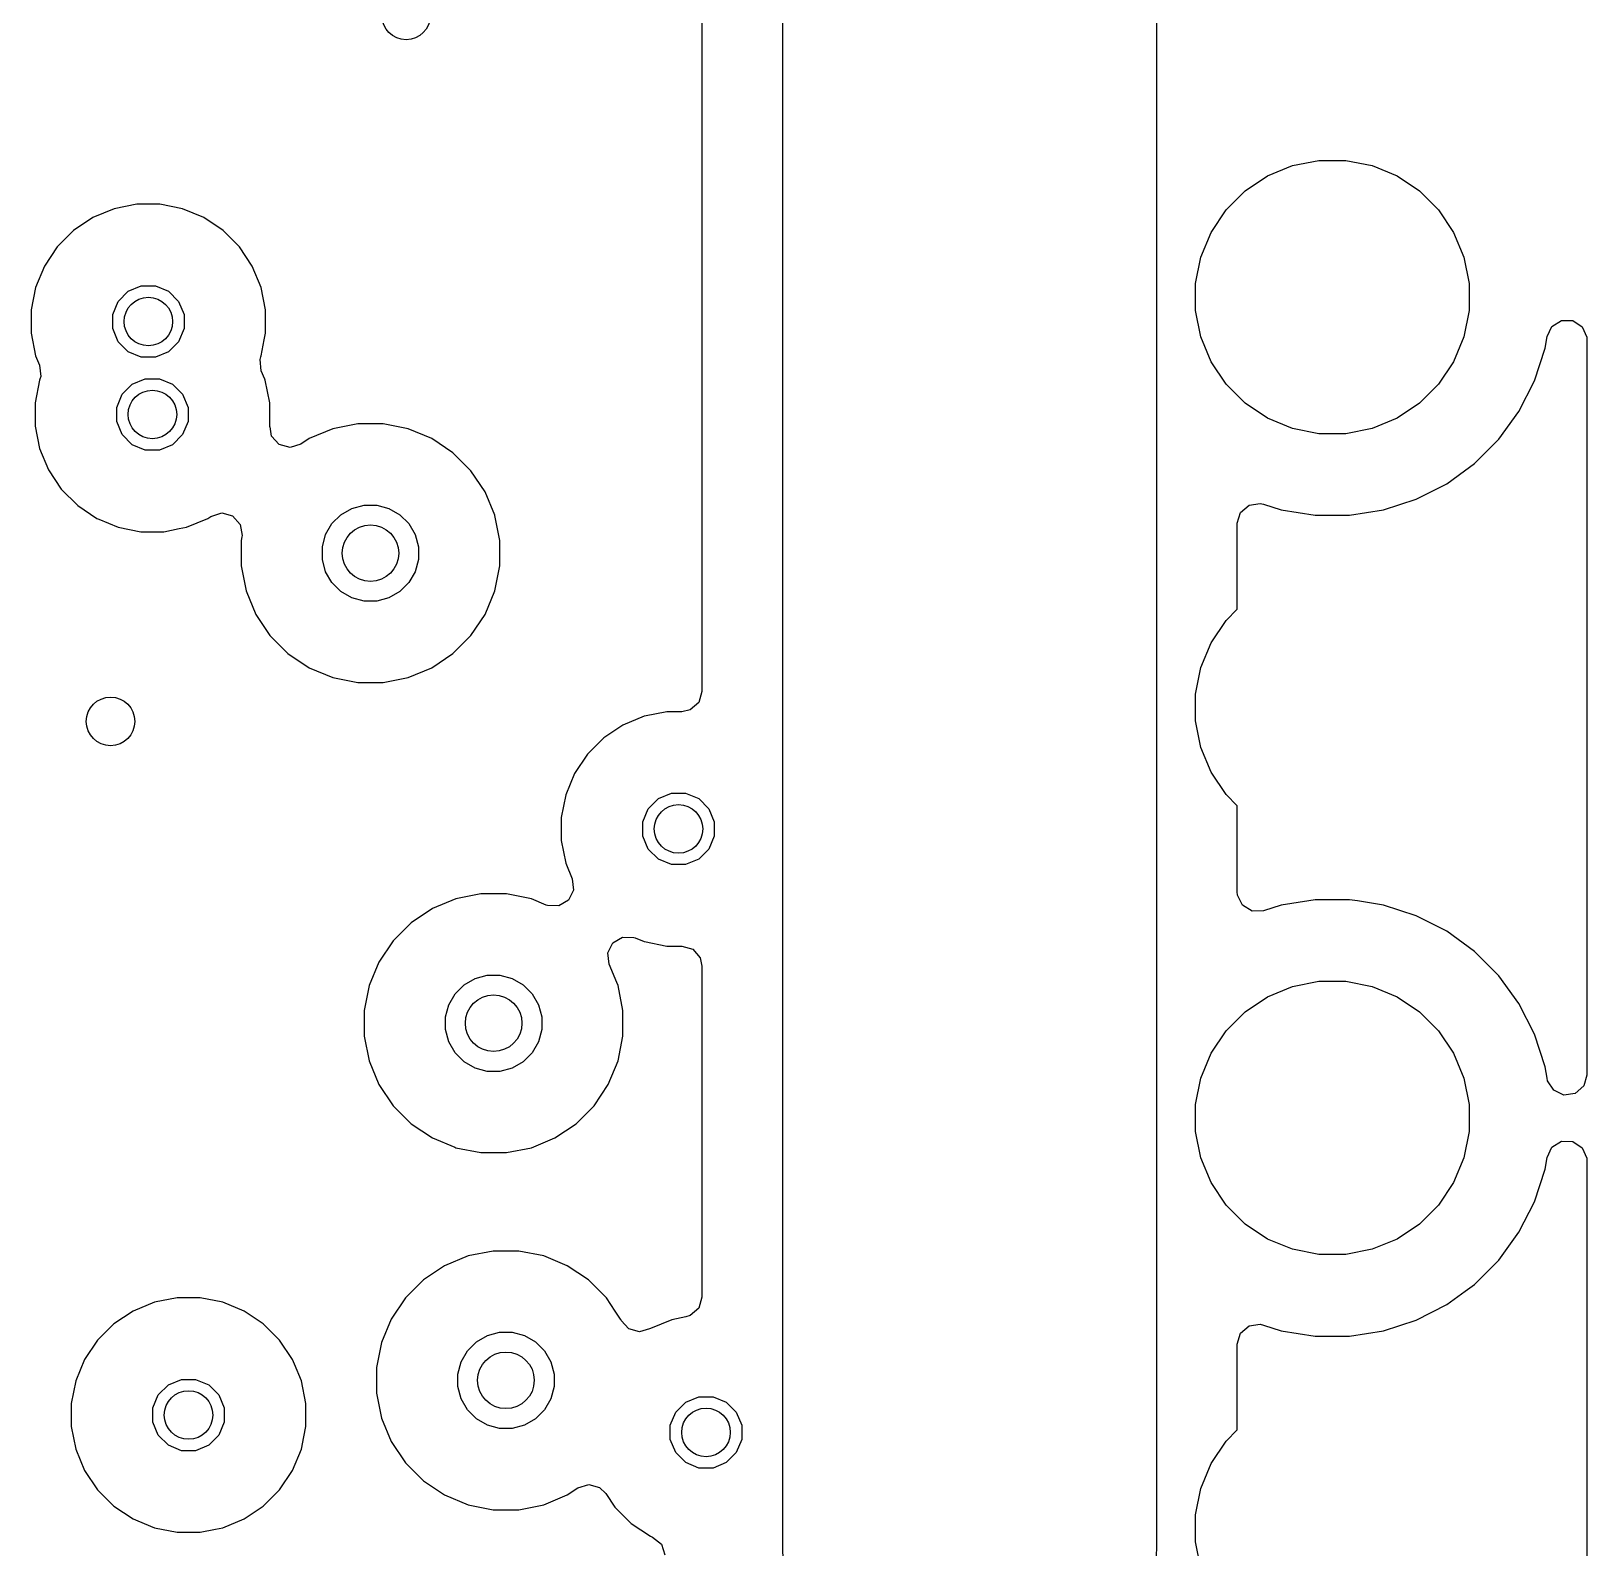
# Model space of a CAD drawing. Header units: inches. Extents: x 5.12 to 6.15, y -4.12 to -1.79.
# Drawn here: x 5.7706 to 6.1496, y -3.0134 to -2.6438 of the extents above; entities that cross this region are included whole.
import ezdxf

# ---------------------------------------------------------------- set-up
doc = ezdxf.new("R2010")
doc.units = ezdxf.units.IN
doc.header["$MEASUREMENT"] = 0
doc.layers.add('In2.Cu', color=33, linetype='CONTINUOUS', true_color=0xce7d2c)

msp = doc.modelspace()

# ---------------------------------------------------------------- linework, layer by layer
at = {"layer": 'In2.Cu', "linetype": 'CONTINUOUS'}
for p, q in [((6.04475, -2.46185), (6.04475, -3.01337)), ((5.95375, -3.01337), (5.95375, -2.48069)), ((5.93404, -2.49088), (5.93404, -2.80474)), ((6.07788, -2.67658), (6.08432, -2.6753)), ((6.08432, -2.6753), (6.09088, -2.6753)), ((6.09088, -2.6753), (6.09731, -2.67658)), ((6.06637, -2.68274), (6.07182, -2.67909)), ((6.07182, -2.67909), (6.07788, -2.67658)), ((6.09731, -2.67658), (6.10337, -2.67909)), ((6.10337, -2.67909), (6.10883, -2.68274)), ((6.06173, -2.68738), (6.06637, -2.68274)), ((6.10883, -2.68274), (6.11347, -2.68738)), ((5.7964, -2.686), (5.79088, -2.6871)), ((5.80203, -2.686), (5.7964, -2.686)), ((5.7964, -2.686), (5.7964, -2.686)), ((5.80754, -2.6871), (5.80203, -2.686)), ((5.80203, -2.686), (5.80203, -2.686)), ((5.78568, -2.68925), (5.781, -2.69238)), ((5.79088, -2.6871), (5.78568, -2.68925)), ((5.78568, -2.68925), (5.78568, -2.68925)), ((5.79088, -2.6871), (5.79088, -2.6871)), ((5.81274, -2.68925), (5.80754, -2.6871)), ((5.80754, -2.6871), (5.80754, -2.6871)), ((5.81742, -2.69238), (5.81274, -2.68925)), ((5.81274, -2.68925), (5.81274, -2.68925)), ((6.05809, -2.69283), (6.06173, -2.68738)), ((6.11347, -2.68738), (6.11711, -2.69283)), ((5.781, -2.69238), (5.77703, -2.69636)), ((5.781, -2.69238), (5.781, -2.69238)), ((5.8214, -2.69636), (5.81742, -2.69238)), ((5.81742, -2.69238), (5.81742, -2.69238)), ((6.05557, -2.69889), (6.05809, -2.69283)), ((6.11711, -2.69283), (6.11962, -2.69889)), ((5.77703, -2.69636), (5.7739, -2.70104)), ((5.77703, -2.69636), (5.77703, -2.69636)), ((5.82452, -2.70104), (5.8214, -2.69636)), ((5.8214, -2.69636), (5.8214, -2.69636)), ((5.7739, -2.70104), (5.77175, -2.70624)), ((5.7739, -2.70104), (5.7739, -2.70104)), ((5.82668, -2.70624), (5.82452, -2.70104)), ((5.82452, -2.70104), (5.82452, -2.70104)), ((5.82452, -2.70104), (5.82452, -2.70104)), ((6.05429, -2.70533), (6.05557, -2.69889)), ((6.11962, -2.69889), (6.1209, -2.70533)), ((6.05429, -2.71189), (6.05429, -2.70533)), ((6.1209, -2.70533), (6.1209, -2.71189)), ((5.77175, -2.70624), (5.77065, -2.71175)), ((5.77175, -2.70624), (5.77175, -2.70624)), ((5.79185, -2.70965), (5.79429, -2.7072)), ((5.79429, -2.7072), (5.79748, -2.70588)), ((5.79748, -2.70588), (5.80094, -2.70588)), ((5.80094, -2.70588), (5.80413, -2.7072)), ((5.80413, -2.7072), (5.80658, -2.70965)), ((5.82778, -2.71175), (5.82668, -2.70624)), ((5.82668, -2.70624), (5.82668, -2.70624)), ((5.82668, -2.70624), (5.82668, -2.70624)), ((5.77065, -2.71175), (5.77065, -2.71175)), ((5.77065, -2.71175), (5.77065, -2.71738)), ((5.79052, -2.71284), (5.79185, -2.70965)), ((5.79052, -2.7163), (5.79052, -2.71284)), ((5.80658, -2.70965), (5.8079, -2.71284)), ((5.8079, -2.71284), (5.8079, -2.7163)), ((5.82778, -2.71738), (5.82778, -2.71175)), ((6.05557, -2.71832), (6.05429, -2.71189)), ((6.1209, -2.71189), (6.11962, -2.71832)), ((5.79185, -2.71949), (5.79052, -2.7163)), ((5.8079, -2.7163), (5.80658, -2.71949)), ((6.1399, -2.71825), (6.14108, -2.71577)), ((6.14108, -2.71577), (6.14342, -2.71431)), ((6.14342, -2.71431), (6.14617, -2.71435)), ((6.14617, -2.71435), (6.14846, -2.71587)), ((6.14846, -2.71587), (6.14957, -2.71839)), ((5.77065, -2.71738), (5.77065, -2.71738)), ((5.77065, -2.71738), (5.77065, -2.71738)), ((5.77065, -2.71738), (5.77175, -2.7229)), ((5.79429, -2.72193), (5.79185, -2.71949)), ((5.80658, -2.71949), (5.80413, -2.72193)), ((5.82668, -2.7229), (5.82745, -2.71902)), ((5.82745, -2.71902), (5.82778, -2.71738)), ((6.05809, -2.72438), (6.05557, -2.71832)), ((6.11962, -2.71832), (6.11711, -2.72438)), ((6.13946, -2.72106), (6.1399, -2.71825)), ((6.14957, -2.71839), (6.14961, -2.71902)), ((6.14961, -2.71902), (6.14961, -2.8982)), ((5.77175, -2.7229), (5.77175, -2.7229)), ((5.77175, -2.7229), (5.77175, -2.7229)), ((5.77175, -2.7229), (5.7727, -2.72521)), ((5.79748, -2.72325), (5.79429, -2.72193)), ((5.80094, -2.72325), (5.79748, -2.72325)), ((5.80413, -2.72193), (5.80094, -2.72325)), ((5.82641, -2.72383), (5.82662, -2.72313)), ((5.82671, -2.72657), (5.82641, -2.72383)), ((5.82661, -2.72313), (5.82668, -2.7229)), ((5.82662, -2.72313), (5.82661, -2.72313)), ((5.82668, -2.7229), (5.82668, -2.7229)), ((6.06173, -2.72984), (6.05809, -2.72438)), ((6.11711, -2.72438), (6.11347, -2.72984)), ((6.13687, -2.72902), (6.13946, -2.72106)), ((5.7727, -2.72521), (5.773, -2.72794)), ((5.773, -2.72794), (5.77279, -2.72864)), ((5.82757, -2.72864), (5.82671, -2.72657)), ((5.77273, -2.72887), (5.77163, -2.73439)), ((5.7728, -2.72864), (5.77273, -2.72887)), ((5.77279, -2.72864), (5.7728, -2.72864)), ((5.79283, -2.73228), (5.79528, -2.72984)), ((5.79528, -2.72984), (5.79847, -2.72852)), ((5.79847, -2.72852), (5.80192, -2.72852)), ((5.80192, -2.72852), (5.80512, -2.72984)), ((5.80512, -2.72984), (5.80756, -2.73228)), ((5.82766, -2.72887), (5.82757, -2.72864)), ((5.82876, -2.73439), (5.82766, -2.72887)), ((5.82766, -2.72887), (5.82766, -2.72887)), ((5.82766, -2.72887), (5.82766, -2.72887)), ((6.06637, -2.73447), (6.06173, -2.72984)), ((6.11347, -2.72984), (6.10883, -2.73447)), ((6.13307, -2.73647), (6.13687, -2.72902)), ((5.77163, -2.73439), (5.77163, -2.73439)), ((5.77163, -2.73439), (5.77163, -2.74002)), ((5.79151, -2.73548), (5.79283, -2.73228)), ((5.79151, -2.73893), (5.79151, -2.73548)), ((5.80756, -2.73228), (5.80888, -2.73548)), ((5.80888, -2.73548), (5.80888, -2.73893)), ((5.82876, -2.74026), (5.82876, -2.73439)), ((6.07182, -2.73812), (6.06637, -2.73447)), ((6.10883, -2.73447), (6.10337, -2.73812)), ((5.79283, -2.74213), (5.79151, -2.73893)), ((5.80888, -2.73893), (5.80756, -2.74213)), ((5.8502, -2.73948), (5.84411, -2.7407)), ((5.85641, -2.73948), (5.8502, -2.73948)), ((5.8502, -2.73948), (5.8502, -2.73948)), ((5.8625, -2.7407), (5.85641, -2.73948)), ((5.85641, -2.73948), (5.85641, -2.73948)), ((6.07788, -2.74063), (6.07182, -2.73812)), ((6.10337, -2.73812), (6.09731, -2.74063)), ((6.12815, -2.74324), (6.13307, -2.73647)), ((6.13307, -2.73647), (6.13307, -2.73647)), ((6.13307, -2.73647), (6.13307, -2.73647)), ((5.77163, -2.74002), (5.77163, -2.74002)), ((5.77163, -2.74002), (5.77163, -2.74002)), ((5.77163, -2.74002), (5.77273, -2.74554)), ((5.79528, -2.74457), (5.79283, -2.74213)), ((5.80756, -2.74213), (5.80512, -2.74457)), ((5.82884, -2.74026), (5.82876, -2.74026)), ((5.82923, -2.74248), (5.82884, -2.74026)), ((5.83106, -2.74452), (5.82923, -2.74248)), ((5.83838, -2.74307), (5.83634, -2.74443)), ((5.84411, -2.7407), (5.83838, -2.74307)), ((5.83838, -2.74307), (5.83838, -2.74307)), ((5.84411, -2.7407), (5.84411, -2.7407)), ((5.86823, -2.74307), (5.8625, -2.7407)), ((5.8625, -2.7407), (5.8625, -2.7407)), ((5.8734, -2.74652), (5.86823, -2.74307)), ((5.86823, -2.74307), (5.86823, -2.74307)), ((6.08432, -2.74191), (6.07788, -2.74063)), ((6.09088, -2.74191), (6.08432, -2.74191)), ((6.09731, -2.74063), (6.09088, -2.74191)), ((6.12224, -2.74916), (6.12815, -2.74324)), ((6.12815, -2.74324), (6.12815, -2.74324)), ((6.12815, -2.74324), (6.12815, -2.74324)), ((5.77273, -2.74554), (5.77273, -2.74554)), ((5.77273, -2.74554), (5.77488, -2.75073)), ((5.79847, -2.74589), (5.79528, -2.74457)), ((5.80192, -2.74589), (5.79847, -2.74589)), ((5.80512, -2.74457), (5.80192, -2.74589)), ((5.83372, -2.74525), (5.83106, -2.74452)), ((5.83634, -2.74443), (5.83372, -2.74525)), ((5.87778, -2.75091), (5.8734, -2.74652)), ((5.8734, -2.74652), (5.8734, -2.74652)), ((5.77488, -2.75073), (5.77488, -2.75073)), ((5.77488, -2.75073), (5.77801, -2.75541)), ((5.88123, -2.75607), (5.87778, -2.75091)), ((5.87778, -2.75091), (5.87778, -2.75091)), ((6.11547, -2.75408), (6.11983, -2.75091)), ((6.11983, -2.75091), (6.12224, -2.74916)), ((6.12224, -2.74916), (6.12224, -2.74916)), ((6.12224, -2.74916), (6.12224, -2.74916)), ((6.10801, -2.75788), (6.11547, -2.75408)), ((5.77801, -2.75541), (5.77801, -2.75541)), ((5.77801, -2.75541), (5.78199, -2.75939)), ((5.8836, -2.76177), (5.88123, -2.75607)), ((5.88123, -2.75607), (5.88123, -2.75607)), ((6.10005, -2.76047), (6.10801, -2.75788)), ((5.78199, -2.75939), (5.78199, -2.75939)), ((5.78199, -2.75939), (5.78667, -2.76252)), ((5.78667, -2.76252), (5.78667, -2.76252)), ((5.78667, -2.76252), (5.78715, -2.76272)), ((5.80853, -2.76467), (5.81373, -2.76252)), ((5.81373, -2.76252), (5.81446, -2.76203)), ((5.81446, -2.76203), (5.81708, -2.76121)), ((5.81708, -2.76121), (5.81974, -2.76193)), ((5.81974, -2.76193), (5.82158, -2.76398)), ((5.84393, -2.76381), (5.84612, -2.76163)), ((5.84612, -2.76163), (5.84879, -2.76009)), ((5.84879, -2.76009), (5.85176, -2.75929)), ((5.85176, -2.75929), (5.85485, -2.75929)), ((5.85485, -2.75929), (5.85782, -2.76009)), ((5.85782, -2.76009), (5.8605, -2.76163)), ((5.8605, -2.76163), (5.86268, -2.76381)), ((5.88361, -2.76181), (5.8836, -2.76177)), ((5.88458, -2.76669), (5.88361, -2.76181)), ((6.06445, -2.76371), (6.06523, -2.76107)), ((6.06523, -2.76107), (6.06731, -2.75927)), ((6.06731, -2.75927), (6.07003, -2.75888)), ((6.07003, -2.75888), (6.07084, -2.75907)), ((6.07084, -2.75907), (6.07515, -2.76047)), ((6.07515, -2.76047), (6.08341, -2.76177)), ((6.08341, -2.76177), (6.08341, -2.76177)), ((6.08341, -2.76177), (6.09178, -2.76177)), ((6.09178, -2.76177), (6.10005, -2.76047)), ((6.09178, -2.76177), (6.09178, -2.76177)), ((5.78715, -2.76272), (5.79187, -2.76467)), ((5.79187, -2.76467), (5.79187, -2.76467)), ((5.79187, -2.76467), (5.79187, -2.76467)), ((5.79187, -2.76467), (5.79738, -2.76577)), ((5.79738, -2.76577), (5.79738, -2.76577)), ((5.79738, -2.76577), (5.80301, -2.76577)), ((5.80301, -2.76577), (5.80672, -2.76503)), ((5.80672, -2.76503), (5.80853, -2.76467)), ((5.82158, -2.76398), (5.82202, -2.76669)), ((5.84239, -2.76648), (5.84393, -2.76381)), ((5.86268, -2.76381), (5.86422, -2.76648)), ((6.06445, -2.78465), (6.06445, -2.76371)), ((5.82196, -2.76704), (5.82179, -2.7679)), ((5.82179, -2.7679), (5.82179, -2.7741)), ((5.82202, -2.76669), (5.82196, -2.76704)), ((5.8416, -2.76946), (5.84239, -2.76648)), ((5.8416, -2.77254), (5.8416, -2.76946)), ((5.86422, -2.76648), (5.86502, -2.76946)), ((5.86502, -2.76946), (5.86502, -2.77254)), ((5.88482, -2.7679), (5.88458, -2.76669)), ((5.88482, -2.7741), (5.88482, -2.7679)), ((5.88482, -2.7679), (5.88482, -2.7679)), ((5.88482, -2.7679), (5.88482, -2.7679)), ((5.84239, -2.77552), (5.8416, -2.77254)), ((5.86502, -2.77254), (5.86422, -2.77552)), ((5.82179, -2.7741), (5.823, -2.78019)), ((5.84393, -2.77819), (5.84239, -2.77552)), ((5.86422, -2.77552), (5.86268, -2.77819)), ((5.88361, -2.78019), (5.88482, -2.7741)), ((5.823, -2.78019), (5.823, -2.78019)), ((5.823, -2.78019), (5.82538, -2.78593)), ((5.84612, -2.78037), (5.84393, -2.77819)), ((5.84879, -2.78191), (5.84612, -2.78037)), ((5.8605, -2.78037), (5.85782, -2.78191)), ((5.86268, -2.77819), (5.8605, -2.78037)), ((5.88123, -2.78593), (5.88361, -2.78019)), ((5.85176, -2.78271), (5.84879, -2.78191)), ((5.85485, -2.78271), (5.85176, -2.78271)), ((5.85782, -2.78191), (5.85485, -2.78271)), ((6.06173, -2.78738), (6.06445, -2.78465)), ((5.82538, -2.78593), (5.82538, -2.78593)), ((5.82538, -2.78593), (5.82883, -2.79109)), ((5.87778, -2.79109), (5.88123, -2.78593)), ((6.05809, -2.79283), (6.06173, -2.78738)), ((5.82883, -2.79109), (5.82883, -2.79109)), ((5.82883, -2.79109), (5.83321, -2.79548)), ((5.8734, -2.79548), (5.87778, -2.79109)), ((6.05557, -2.79889), (6.05809, -2.79283)), ((5.83321, -2.79548), (5.83321, -2.79548)), ((5.83321, -2.79548), (5.83838, -2.79893)), ((5.86823, -2.79893), (5.8734, -2.79548)), ((5.83838, -2.79893), (5.83838, -2.79893)), ((5.83838, -2.79893), (5.84411, -2.8013)), ((5.8625, -2.8013), (5.86823, -2.79893)), ((6.05429, -2.80533), (6.05557, -2.79889)), ((5.84411, -2.8013), (5.84411, -2.8013)), ((5.84411, -2.8013), (5.8502, -2.80252)), ((5.8502, -2.80252), (5.8502, -2.80252)), ((5.8502, -2.80252), (5.8502, -2.80252)), ((5.8502, -2.80252), (5.85641, -2.80252)), ((5.85641, -2.80252), (5.8625, -2.8013)), ((5.85641, -2.80252), (5.85641, -2.80252)), ((5.93327, -2.80738), (5.93119, -2.80918)), ((5.93404, -2.80474), (5.93327, -2.80738)), ((6.05429, -2.81189), (6.05429, -2.80533)), ((5.92001, -2.81072), (5.91482, -2.81288)), ((5.92002, -2.81072), (5.92001, -2.81072)), ((5.92553, -2.80963), (5.92002, -2.81072)), ((5.92916, -2.80963), (5.92553, -2.80963)), ((5.93119, -2.80918), (5.92916, -2.80963)), ((5.91482, -2.81288), (5.91014, -2.816)), ((5.91482, -2.81288), (5.91482, -2.81288)), ((6.05557, -2.81832), (6.05429, -2.81189)), ((5.91014, -2.816), (5.90616, -2.81998)), ((5.91014, -2.816), (5.91014, -2.816)), ((6.05809, -2.82438), (6.05557, -2.81832)), ((5.90616, -2.81998), (5.90303, -2.82466)), ((5.90616, -2.81998), (5.90616, -2.81998)), ((5.90303, -2.82466), (5.90088, -2.82986)), ((5.90303, -2.82466), (5.90303, -2.82466)), ((6.06173, -2.82984), (6.05809, -2.82438)), ((5.90088, -2.82986), (5.89978, -2.83538)), ((5.90088, -2.82986), (5.90088, -2.82986)), ((5.92343, -2.83082), (5.92662, -2.8295)), ((5.92662, -2.8295), (5.93007, -2.8295)), ((5.93007, -2.8295), (5.93327, -2.83082)), ((6.06445, -2.83256), (6.06173, -2.82984)), ((5.91966, -2.83646), (5.92098, -2.83327)), ((5.92098, -2.83327), (5.92343, -2.83082)), ((5.93327, -2.83082), (5.93571, -2.83327)), ((5.93571, -2.83327), (5.93703, -2.83646)), ((6.06445, -2.8535), (6.06445, -2.83256)), ((5.89978, -2.83538), (5.89978, -2.83538)), ((5.89978, -2.83538), (5.89978, -2.841)), ((5.91966, -2.83992), (5.91966, -2.83646)), ((5.93703, -2.83646), (5.93703, -2.83992)), ((5.89978, -2.841), (5.89978, -2.841)), ((5.89978, -2.841), (5.89978, -2.841)), ((5.89978, -2.841), (5.90088, -2.84652)), ((5.92098, -2.84311), (5.91966, -2.83992)), ((5.93703, -2.83992), (5.93571, -2.84311)), ((5.92343, -2.84555), (5.92098, -2.84311)), ((5.92662, -2.84688), (5.92343, -2.84555)), ((5.93327, -2.84555), (5.93007, -2.84688)), ((5.93571, -2.84311), (5.93327, -2.84555)), ((5.90088, -2.84652), (5.90088, -2.84652)), ((5.90088, -2.84652), (5.90247, -2.85036)), ((5.93007, -2.84688), (5.92662, -2.84688)), ((5.90276, -2.85309), (5.90153, -2.85555)), ((5.90247, -2.85036), (5.90276, -2.85309)), ((6.06452, -2.85433), (6.06445, -2.8535)), ((5.87411, -2.85525), (5.86838, -2.85762)), ((5.8802, -2.85404), (5.87411, -2.85525)), ((5.87411, -2.85525), (5.87411, -2.85525)), ((5.88641, -2.85404), (5.8802, -2.85404)), ((5.8802, -2.85404), (5.8802, -2.85404)), ((5.8925, -2.85525), (5.88641, -2.85404)), ((5.88641, -2.85404), (5.88641, -2.85404)), ((5.89609, -2.85674), (5.8925, -2.85525)), ((5.8925, -2.85525), (5.8925, -2.85525)), ((5.89642, -2.85686), (5.89609, -2.85674)), ((5.89917, -2.85696), (5.89642, -2.85686)), ((5.90153, -2.85555), (5.89917, -2.85696)), ((6.06574, -2.8568), (6.06452, -2.85433)), ((6.06809, -2.85822), (6.06574, -2.8568)), ((6.07515, -2.85675), (6.07084, -2.85814)), ((6.08186, -2.85568), (6.07515, -2.85675)), ((6.07515, -2.85675), (6.07515, -2.85675)), ((6.08341, -2.85544), (6.08186, -2.85568)), ((6.09178, -2.85544), (6.08341, -2.85544)), ((6.0937, -2.85574), (6.09178, -2.85544)), ((6.10005, -2.85675), (6.0937, -2.85574)), ((6.10801, -2.85933), (6.10005, -2.85675)), ((6.10005, -2.85675), (6.10005, -2.85675)), ((6.10005, -2.85675), (6.10005, -2.85675)), ((5.86321, -2.86107), (5.85883, -2.86546)), ((5.86838, -2.85762), (5.86321, -2.86107)), ((5.86321, -2.86107), (5.86321, -2.86107)), ((5.86838, -2.85762), (5.86838, -2.85762)), ((6.07084, -2.85814), (6.06809, -2.85822)), ((6.11547, -2.86313), (6.10801, -2.85933)), ((6.10801, -2.85933), (6.10801, -2.85933)), ((6.10801, -2.85933), (6.10801, -2.85933)), ((5.91238, -2.86593), (5.91474, -2.86453)), ((5.91474, -2.86453), (5.91749, -2.86462)), ((5.91749, -2.86462), (5.91782, -2.86474)), ((5.91782, -2.86474), (5.92001, -2.86565)), ((6.12224, -2.86805), (6.11547, -2.86313)), ((5.85883, -2.86546), (5.85538, -2.87062)), ((5.85883, -2.86546), (5.85883, -2.86546)), ((5.91115, -2.86839), (5.91238, -2.86593)), ((5.91144, -2.87112), (5.91115, -2.86839)), ((5.92001, -2.86565), (5.92002, -2.86565)), ((5.92002, -2.86565), (5.92002, -2.86565)), ((5.92002, -2.86565), (5.92553, -2.86675)), ((5.92553, -2.86675), (5.92916, -2.86675)), ((5.92916, -2.86675), (5.9318, -2.86753)), ((5.9318, -2.86753), (5.9336, -2.86961)), ((6.12815, -2.87397), (6.12224, -2.86805)), ((5.85538, -2.87062), (5.853, -2.87636)), ((5.85538, -2.87062), (5.85538, -2.87062)), ((5.9133, -2.87562), (5.91144, -2.87112)), ((5.9336, -2.86961), (5.93404, -2.87163)), ((5.93404, -2.87163), (5.93404, -2.95231)), ((5.87393, -2.87836), (5.87611, -2.87618)), ((5.87611, -2.87618), (5.87879, -2.87464)), ((5.87879, -2.87464), (5.88176, -2.87384)), ((5.88176, -2.87384), (5.88485, -2.87384)), ((5.88485, -2.87384), (5.88782, -2.87464)), ((5.88782, -2.87464), (5.8905, -2.87618)), ((5.8905, -2.87618), (5.89268, -2.87836)), ((5.91361, -2.87636), (5.9133, -2.87562)), ((6.07788, -2.87658), (6.08432, -2.8753)), ((6.08432, -2.8753), (6.09088, -2.8753)), ((6.09088, -2.8753), (6.09731, -2.87658)), ((6.13307, -2.88074), (6.12815, -2.87397)), ((5.853, -2.87636), (5.85179, -2.88245)), ((5.853, -2.87636), (5.853, -2.87636)), ((5.87239, -2.88103), (5.87393, -2.87836)), ((5.89268, -2.87836), (5.89422, -2.88103)), ((5.91482, -2.88245), (5.91361, -2.87636)), ((5.91361, -2.87636), (5.91361, -2.87636)), ((6.06637, -2.88274), (6.07182, -2.87909)), ((6.07182, -2.87909), (6.07788, -2.87658)), ((6.09731, -2.87658), (6.10337, -2.87909)), ((6.10337, -2.87909), (6.10883, -2.88274)), ((5.85179, -2.88245), (5.85179, -2.88866)), ((5.8716, -2.88401), (5.87239, -2.88103)), ((5.89422, -2.88103), (5.89502, -2.88401)), ((5.91482, -2.88866), (5.91482, -2.88245)), ((5.91482, -2.88245), (5.91482, -2.88245)), ((5.91482, -2.88245), (5.91482, -2.88245)), ((6.06173, -2.88738), (6.06637, -2.88274)), ((6.10883, -2.88274), (6.11347, -2.88738)), ((6.13687, -2.8882), (6.13307, -2.88074)), ((6.13307, -2.88074), (6.13307, -2.88074)), ((6.13307, -2.88074), (6.13307, -2.88074)), ((5.8716, -2.88709), (5.8716, -2.88401)), ((5.87239, -2.89007), (5.8716, -2.88709)), ((5.89502, -2.88709), (5.89422, -2.89007)), ((5.89502, -2.88401), (5.89502, -2.88709)), ((6.05809, -2.89283), (6.06173, -2.88738)), ((6.11347, -2.88738), (6.11711, -2.89283)), ((5.85179, -2.88866), (5.853, -2.89474)), ((5.87393, -2.89274), (5.87239, -2.89007)), ((5.89422, -2.89007), (5.89268, -2.89274)), ((5.91361, -2.89474), (5.91482, -2.88866)), ((6.13946, -2.89615), (6.13687, -2.8882)), ((5.853, -2.89474), (5.853, -2.89474)), ((5.853, -2.89474), (5.85538, -2.90048)), ((5.87611, -2.89492), (5.87393, -2.89274)), ((5.87879, -2.89646), (5.87611, -2.89492)), ((5.8905, -2.89492), (5.88782, -2.89646)), ((5.89268, -2.89274), (5.8905, -2.89492)), ((5.91123, -2.90048), (5.91361, -2.89474)), ((6.05557, -2.89889), (6.05809, -2.89283)), ((6.11711, -2.89283), (6.11962, -2.89889)), ((5.88176, -2.89726), (5.87879, -2.89646)), ((5.88485, -2.89726), (5.88176, -2.89726)), ((5.88782, -2.89646), (5.88485, -2.89726)), ((6.05429, -2.90533), (6.05557, -2.89889)), ((6.11962, -2.89889), (6.1209, -2.90533)), ((6.13946, -2.89616), (6.13946, -2.89615)), ((6.1399, -2.89896), (6.13946, -2.89616)), ((6.14004, -2.89957), (6.1399, -2.89896)), ((6.14961, -2.8982), (6.14883, -2.90083)), ((5.85538, -2.90048), (5.85538, -2.90048)), ((5.85538, -2.90048), (5.85883, -2.90564)), ((5.90778, -2.90564), (5.91123, -2.90048)), ((6.14153, -2.90188), (6.14004, -2.89957)), ((6.14403, -2.90303), (6.14153, -2.90188)), ((6.14675, -2.90264), (6.14403, -2.90303)), ((6.14883, -2.90083), (6.14675, -2.90264)), ((5.85883, -2.90564), (5.85883, -2.90564)), ((5.85883, -2.90564), (5.86321, -2.91003)), ((5.9034, -2.91003), (5.90778, -2.90564)), ((6.05429, -2.91189), (6.05429, -2.90533)), ((6.1209, -2.90533), (6.1209, -2.91189)), ((5.86321, -2.91003), (5.86321, -2.91003)), ((5.86321, -2.91003), (5.86838, -2.91348)), ((5.89823, -2.91348), (5.9034, -2.91003)), ((5.86838, -2.91348), (5.86838, -2.91348)), ((5.86838, -2.91348), (5.8739, -2.91577)), ((5.8925, -2.91586), (5.89823, -2.91348)), ((6.05557, -2.91832), (6.05429, -2.91189)), ((6.1209, -2.91189), (6.11962, -2.91832)), ((5.8739, -2.91577), (5.87411, -2.91586)), ((5.87411, -2.91586), (5.8802, -2.91707)), ((5.8802, -2.91707), (5.8802, -2.91707)), ((5.8802, -2.91707), (5.8802, -2.91707)), ((5.8802, -2.91707), (5.88641, -2.91707)), ((5.88641, -2.91707), (5.8925, -2.91586)), ((5.88641, -2.91707), (5.88641, -2.91707)), ((6.1399, -2.91825), (6.14108, -2.91577)), ((6.14108, -2.91577), (6.14342, -2.91431)), ((6.14342, -2.91431), (6.14617, -2.91435)), ((6.14617, -2.91435), (6.14846, -2.91587)), ((6.14846, -2.91587), (6.14957, -2.91839)), ((6.05809, -2.92438), (6.05557, -2.91832)), ((6.11962, -2.91832), (6.11711, -2.92438)), ((6.13687, -2.92902), (6.13946, -2.92106)), ((6.13946, -2.92106), (6.1399, -2.91825)), ((6.14957, -2.91839), (6.14961, -2.91902)), ((6.14961, -2.91902), (6.14961, -3.0982)), ((6.06173, -2.92984), (6.05809, -2.92438)), ((6.11711, -2.92438), (6.11347, -2.92984)), ((6.13307, -2.93647), (6.13687, -2.92902)), ((6.06637, -2.93447), (6.06173, -2.92984)), ((6.11347, -2.92984), (6.10883, -2.93447)), ((6.07182, -2.93812), (6.06637, -2.93447)), ((6.10883, -2.93447), (6.10337, -2.93812)), ((6.12815, -2.94324), (6.13307, -2.93647)), ((6.13307, -2.93647), (6.13307, -2.93647)), ((6.13307, -2.93647), (6.13307, -2.93647)), ((6.07788, -2.94063), (6.07182, -2.93812)), ((6.08432, -2.94191), (6.07788, -2.94063)), ((6.09731, -2.94063), (6.09088, -2.94191)), ((6.10337, -2.93812), (6.09731, -2.94063)), ((5.87711, -2.94225), (5.87138, -2.94462)), ((5.8832, -2.94104), (5.87711, -2.94225)), ((5.87711, -2.94225), (5.87711, -2.94225)), ((5.88941, -2.94104), (5.8832, -2.94104)), ((5.8832, -2.94104), (5.8832, -2.94104)), ((5.8955, -2.94225), (5.88941, -2.94104)), ((5.88941, -2.94104), (5.88941, -2.94104)), ((5.90123, -2.94462), (5.8955, -2.94225)), ((5.8955, -2.94225), (5.8955, -2.94225)), ((6.09088, -2.94191), (6.08432, -2.94191)), ((6.12224, -2.94916), (6.12815, -2.94324)), ((6.12815, -2.94324), (6.12815, -2.94324)), ((6.12815, -2.94324), (6.12815, -2.94324)), ((5.86621, -2.94807), (5.86183, -2.95246)), ((5.87138, -2.94462), (5.86621, -2.94807)), ((5.86621, -2.94807), (5.86621, -2.94807)), ((5.87138, -2.94462), (5.87138, -2.94462)), ((5.9064, -2.94807), (5.90123, -2.94462)), ((5.90123, -2.94462), (5.90123, -2.94462)), ((5.91078, -2.95246), (5.9064, -2.94807)), ((5.9064, -2.94807), (5.9064, -2.94807)), ((6.11547, -2.95408), (6.11995, -2.95082)), ((6.11995, -2.95082), (6.12224, -2.94916)), ((6.12224, -2.94916), (6.12224, -2.94916)), ((6.12224, -2.94916), (6.12224, -2.94916)), ((5.79547, -2.95569), (5.79079, -2.95881)), ((5.80067, -2.95353), (5.79547, -2.95569)), ((5.79547, -2.95569), (5.79547, -2.95569)), ((5.80619, -2.95244), (5.80067, -2.95353)), ((5.80067, -2.95353), (5.80067, -2.95353)), ((5.81181, -2.95244), (5.80619, -2.95244)), ((5.80619, -2.95244), (5.80619, -2.95244)), ((5.81733, -2.95353), (5.81181, -2.95244)), ((5.81181, -2.95244), (5.81181, -2.95244)), ((5.82253, -2.95569), (5.81733, -2.95353)), ((5.81733, -2.95353), (5.81733, -2.95353)), ((5.82721, -2.95881), (5.82253, -2.95569)), ((5.82253, -2.95569), (5.82253, -2.95569)), ((5.86183, -2.95246), (5.85838, -2.95762)), ((5.86183, -2.95246), (5.86183, -2.95246)), ((5.91294, -2.95569), (5.91078, -2.95246)), ((5.91423, -2.95762), (5.91294, -2.95569)), ((5.93327, -2.95494), (5.93119, -2.95675)), ((5.93404, -2.95231), (5.93327, -2.95494)), ((6.10801, -2.95788), (6.11547, -2.95408)), ((5.79079, -2.95881), (5.78681, -2.96279)), ((5.79079, -2.95881), (5.79079, -2.95881)), ((5.83119, -2.96279), (5.82721, -2.95881)), ((5.82721, -2.95881), (5.82721, -2.95881)), ((5.85838, -2.95762), (5.856, -2.96336)), ((5.85838, -2.95762), (5.85838, -2.95762)), ((5.91428, -2.95774), (5.91423, -2.95762)), ((5.91439, -2.95798), (5.91428, -2.95774)), ((5.91623, -2.96002), (5.91439, -2.95798)), ((5.92671, -2.95777), (5.92151, -2.95992)), ((5.93011, -2.95709), (5.92671, -2.95777)), ((5.92671, -2.95777), (5.92671, -2.95777)), ((5.93119, -2.95675), (5.93011, -2.95709)), ((6.06523, -2.96107), (6.06731, -2.95927)), ((6.06731, -2.95927), (6.07003, -2.95888)), ((6.07003, -2.95888), (6.07084, -2.95907)), ((6.07084, -2.95907), (6.07515, -2.96047)), ((6.10005, -2.96047), (6.10801, -2.95788)), ((5.78681, -2.96279), (5.78369, -2.96747)), ((5.78681, -2.96279), (5.78681, -2.96279)), ((5.83431, -2.96747), (5.83119, -2.96279)), ((5.83119, -2.96279), (5.83119, -2.96279)), ((5.856, -2.96336), (5.85479, -2.96945)), ((5.856, -2.96336), (5.856, -2.96336)), ((5.87693, -2.96536), (5.87911, -2.96318)), ((5.87911, -2.96318), (5.88179, -2.96164)), ((5.88179, -2.96164), (5.88476, -2.96084)), ((5.88476, -2.96084), (5.88785, -2.96084)), ((5.88785, -2.96084), (5.89082, -2.96164)), ((5.89082, -2.96164), (5.8935, -2.96318)), ((5.8935, -2.96318), (5.89568, -2.96536)), ((5.91888, -2.96075), (5.91623, -2.96002)), ((5.92128, -2.96), (5.91888, -2.96075)), ((5.9213, -2.96004), (5.92128, -2.96)), ((5.9215, -2.95993), (5.9213, -2.96004)), ((5.92151, -2.95992), (5.9215, -2.95993)), ((5.9215, -2.95993), (5.9215, -2.95993)), ((5.92151, -2.95992), (5.92151, -2.95992)), ((6.06445, -2.96371), (6.06523, -2.96107)), ((6.07515, -2.96047), (6.08341, -2.96177)), ((6.08341, -2.96177), (6.08341, -2.96177)), ((6.08341, -2.96177), (6.09178, -2.96177)), ((6.09178, -2.96177), (6.10005, -2.96047)), ((6.09178, -2.96177), (6.09178, -2.96177)), ((5.87539, -2.96803), (5.87693, -2.96536)), ((5.89568, -2.96536), (5.89722, -2.96803)), ((6.06445, -2.98465), (6.06445, -2.96371)), ((5.78369, -2.96747), (5.78153, -2.97267)), ((5.78369, -2.96747), (5.78369, -2.96747)), ((5.8348, -2.96865), (5.83431, -2.96747)), ((5.83431, -2.96747), (5.83431, -2.96747)), ((5.83647, -2.97267), (5.8348, -2.96865)), ((5.85479, -2.96945), (5.85479, -2.97566)), ((5.8746, -2.97101), (5.87539, -2.96803)), ((5.8746, -2.97409), (5.8746, -2.97101)), ((5.89722, -2.96803), (5.89802, -2.97101)), ((5.89802, -2.97101), (5.89802, -2.97409)), ((5.78153, -2.97267), (5.78044, -2.97819)), ((5.78153, -2.97267), (5.78153, -2.97267)), ((5.80163, -2.97608), (5.80408, -2.97363)), ((5.80408, -2.97363), (5.80727, -2.97231)), ((5.80727, -2.97231), (5.81073, -2.97231)), ((5.81073, -2.97231), (5.81392, -2.97363)), ((5.81392, -2.97363), (5.81637, -2.97608)), ((5.83756, -2.97819), (5.83647, -2.97267)), ((5.83647, -2.97267), (5.83647, -2.97267)), ((5.83647, -2.97267), (5.83647, -2.97267)), ((5.87539, -2.97707), (5.8746, -2.97409)), ((5.89802, -2.97409), (5.89722, -2.97707)), ((5.78044, -2.97819), (5.78044, -2.97819)), ((5.78044, -2.97819), (5.78044, -2.98381)), ((5.80031, -2.97927), (5.80163, -2.97608)), ((5.81637, -2.97608), (5.81769, -2.97927)), ((5.83756, -2.98381), (5.83756, -2.97819)), ((5.85479, -2.97566), (5.856, -2.98174)), ((5.87693, -2.97974), (5.87539, -2.97707)), ((5.89722, -2.97707), (5.89568, -2.97974)), ((5.92767, -2.98031), (5.93012, -2.97787)), ((5.93012, -2.97787), (5.93331, -2.97655)), ((5.93331, -2.97655), (5.93677, -2.97655)), ((5.93677, -2.97655), (5.93996, -2.97787)), ((5.93996, -2.97787), (5.9424, -2.98031)), ((5.80031, -2.98273), (5.80031, -2.97927)), ((5.81769, -2.97927), (5.81769, -2.98273)), ((5.856, -2.98174), (5.856, -2.98174)), ((5.856, -2.98174), (5.85838, -2.98748)), ((5.87911, -2.98192), (5.87693, -2.97974)), ((5.88179, -2.98346), (5.87911, -2.98192)), ((5.8935, -2.98192), (5.89082, -2.98346)), ((5.89568, -2.97974), (5.8935, -2.98192)), ((5.92635, -2.98351), (5.92767, -2.98031)), ((5.9424, -2.98031), (5.94373, -2.98351)), ((5.78044, -2.98381), (5.78044, -2.98381)), ((5.78044, -2.98381), (5.78044, -2.98381)), ((5.78044, -2.98381), (5.78153, -2.98933)), ((5.80163, -2.98592), (5.80031, -2.98273)), ((5.80408, -2.98837), (5.80163, -2.98592)), ((5.81637, -2.98592), (5.81392, -2.98837)), ((5.81769, -2.98273), (5.81637, -2.98592)), ((5.83706, -2.98633), (5.83756, -2.98381)), ((5.88476, -2.98426), (5.88179, -2.98346)), ((5.88785, -2.98426), (5.88476, -2.98426)), ((5.89082, -2.98346), (5.88785, -2.98426)), ((5.92635, -2.98696), (5.92635, -2.98351)), ((5.94373, -2.98351), (5.94373, -2.98696)), ((6.06173, -2.98738), (6.06445, -2.98465)), ((5.78153, -2.98933), (5.78153, -2.98933)), ((5.78153, -2.98933), (5.78369, -2.99453)), ((5.80727, -2.98969), (5.80408, -2.98837)), ((5.81073, -2.98969), (5.80727, -2.98969)), ((5.81392, -2.98837), (5.81073, -2.98969)), ((5.83431, -2.99453), (5.83647, -2.98933)), ((5.83647, -2.98933), (5.83706, -2.98633)), ((5.85838, -2.98748), (5.85838, -2.98748)), ((5.85838, -2.98748), (5.86183, -2.99264)), ((5.92767, -2.99016), (5.92635, -2.98696)), ((5.94373, -2.98696), (5.9424, -2.99016)), ((6.05809, -2.99283), (6.06173, -2.98738)), ((5.86183, -2.99264), (5.86183, -2.99264)), ((5.86183, -2.99264), (5.86621, -2.99703)), ((5.93012, -2.9926), (5.92767, -2.99016)), ((5.93331, -2.99392), (5.93012, -2.9926)), ((5.93996, -2.9926), (5.93677, -2.99392)), ((5.9424, -2.99016), (5.93996, -2.9926)), ((6.05557, -2.99889), (6.05809, -2.99283)), ((5.78369, -2.99453), (5.78369, -2.99453)), ((5.78369, -2.99453), (5.78681, -2.99921)), ((5.83119, -2.99921), (5.83431, -2.99453)), ((5.86621, -2.99703), (5.86621, -2.99703)), ((5.86621, -2.99703), (5.87138, -3.00048)), ((5.93677, -2.99392), (5.93331, -2.99392)), ((5.78681, -2.99921), (5.78681, -2.99921)), ((5.78681, -2.99921), (5.79079, -3.00319)), ((5.82721, -3.00319), (5.83119, -2.99921)), ((5.87138, -3.00048), (5.87138, -3.00048)), ((5.87138, -3.00048), (5.87711, -3.00286)), ((5.8955, -3.00286), (5.90123, -3.00048)), ((5.90123, -3.00048), (5.90384, -2.99874)), ((5.90384, -2.99874), (5.90646, -2.99792)), ((5.90646, -2.99792), (5.90912, -2.99865)), ((5.90912, -2.99865), (5.91061, -3.00009)), ((5.91061, -3.00009), (5.91285, -3.00344)), ((6.05429, -3.00533), (6.05557, -2.99889)), ((5.79079, -3.00319), (5.79079, -3.00319)), ((5.79079, -3.00319), (5.79547, -3.00631)), ((5.82253, -3.00631), (5.82721, -3.00319)), ((5.87711, -3.00286), (5.87711, -3.00286)), ((5.87711, -3.00286), (5.8832, -3.00407)), ((5.8832, -3.00407), (5.8832, -3.00407)), ((5.8832, -3.00407), (5.8832, -3.00407)), ((5.8832, -3.00407), (5.88941, -3.00407)), ((5.88941, -3.00407), (5.8955, -3.00286)), ((5.88941, -3.00407), (5.88941, -3.00407)), ((5.91285, -3.00344), (5.91285, -3.00344)), ((5.91285, -3.00344), (5.91683, -3.00742)), ((5.79547, -3.00631), (5.79547, -3.00631)), ((5.79547, -3.00631), (5.79665, -3.0068)), ((5.79665, -3.0068), (5.80067, -3.00847)), ((5.80067, -3.00847), (5.80067, -3.00847)), ((5.80067, -3.00847), (5.80067, -3.00847)), ((5.80067, -3.00847), (5.80619, -3.00956)), ((5.81181, -3.00956), (5.81553, -3.00882)), ((5.81553, -3.00882), (5.81733, -3.00847)), ((5.81733, -3.00847), (5.82253, -3.00631)), ((5.91683, -3.00742), (5.91683, -3.00742)), ((5.91683, -3.00742), (5.92151, -3.01055)), ((6.05429, -3.01189), (6.05429, -3.00533)), ((5.80619, -3.00956), (5.80619, -3.00956)), ((5.80619, -3.00956), (5.81181, -3.00956)), ((5.92151, -3.01055), (5.92151, -3.01055)), ((5.92151, -3.01055), (5.92151, -3.01055)), ((5.92151, -3.01055), (5.92198, -3.01074)), ((5.92198, -3.01074), (5.92202, -3.01076)), ((5.92202, -3.01076), (5.92416, -3.01249)), ((5.92416, -3.01249), (5.92503, -3.0151)), ((6.05557, -3.01832), (6.05429, -3.01189)), ((5.95386, -3.01633), (5.95375, -3.01337)), ((6.04475, -3.01337), (6.04461, -3.01694))]:
    msp.add_line(p, q, dxfattribs=at)
at = {"layer": 'In2.Cu'}
for centre, radius in [((5.862, -2.64), 0.00591), ((5.79921, -2.71457), 0.00591), ((5.8002, -2.7372), 0.00591), ((5.85331, -2.771), 0.00689), ((5.79, -2.812), 0.00591), ((5.92835, -2.83819), 0.00591), ((5.88331, -2.88555), 0.00689), ((5.88631, -2.97255), 0.00689), ((5.809, -2.981), 0.00591), ((5.93504, -2.98524), 0.00591)]:
    msp.add_circle(centre, radius, dxfattribs=at)

doc.saveas('drawing.dxf')
